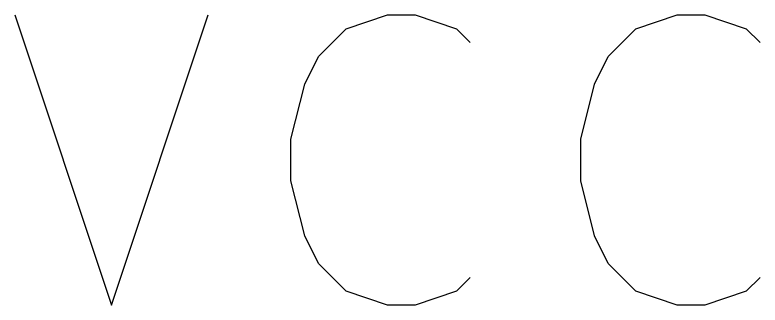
# Model space of a CAD drawing. Header units: millimetres. Extents: x 10 to 287, y -200 to -10.
# Drawn here: x 68.157 to 71.422, y -36.139 to -34.869 of the extents above; entities that cross this region are included whole.
import ezdxf

# ---------------------------------------------------------------- set-up
doc = ezdxf.new("R2010")
doc.units = ezdxf.units.MM
doc.layers.add('GREENSIXTYFIVE', color=129, linetype='CONTINUOUS')

msp = doc.modelspace()

# ---------------------------------------------------------------- linework, layer by layer
at = {"layer": 'GREENSIXTYFIVE', "linetype": 'CONTINUOUS'}
for p, q in [((68.1566, -34.8692), (68.5799, -36.1392)), ((68.5799, -36.1392), (69.0033, -34.8692)), ((69.6081, -34.9297), (69.7895, -34.8692)), ((69.7895, -34.8692), (69.9104, -34.8692)), ((69.9104, -34.8692), (70.0919, -34.9297)), ((70.8781, -34.9297), (71.0595, -34.8692)), ((71.0595, -34.8692), (71.1804, -34.8692)), ((71.1804, -34.8692), (71.3619, -34.9297)), ((69.4871, -35.0507), (69.6081, -34.9297)), ((70.0919, -34.9297), (70.1523, -34.9902)), ((70.7571, -35.0507), (70.8781, -34.9297)), ((71.3619, -34.9297), (71.4223, -34.9902)), ((69.4266, -35.1716), (69.4871, -35.0507)), ((70.6966, -35.1716), (70.7571, -35.0507)), ((69.3662, -35.4135), (69.4266, -35.1716)), ((70.6362, -35.4135), (70.6966, -35.1716)), ((69.3662, -35.5949), (69.3662, -35.4135)), ((70.6362, -35.5949), (70.6362, -35.4135)), ((69.4266, -35.8368), (69.3662, -35.5949)), ((70.6966, -35.8368), (70.6362, -35.5949)), ((69.4871, -35.9578), (69.4266, -35.8368)), ((70.7571, -35.9578), (70.6966, -35.8368)), ((69.6081, -36.0788), (69.4871, -35.9578)), ((70.8781, -36.0788), (70.7571, -35.9578)), ((70.1523, -36.0183), (70.0919, -36.0788)), ((71.4223, -36.0183), (71.3619, -36.0788)), ((69.7895, -36.1392), (69.6081, -36.0788)), ((70.0919, -36.0788), (69.9104, -36.1392)), ((71.0595, -36.1392), (70.8781, -36.0788)), ((71.3619, -36.0788), (71.1804, -36.1392)), ((69.9104, -36.1392), (69.7895, -36.1392)), ((71.1804, -36.1392), (71.0595, -36.1392))]:
    msp.add_line(p, q, dxfattribs=at)

doc.saveas('drawing.dxf')
